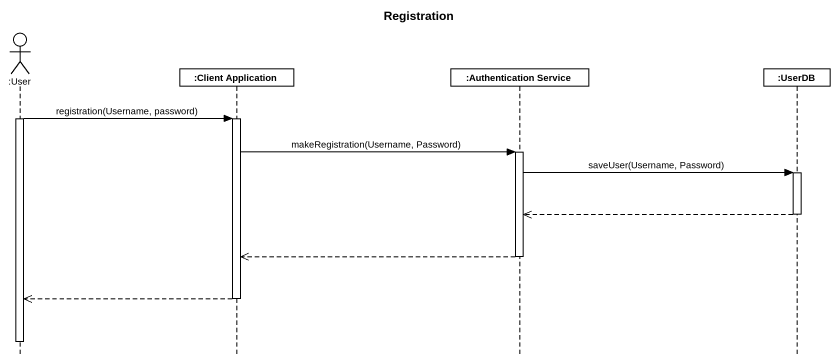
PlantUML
@startuml
title Registration
hide footbox
actor ":User" as User
participant ":Client Application" as Client_Application
participant ":Authentication Service" as Authentication_Service
participant ":UserDB" as UserDB

activate User
User -> Client_Application : registration(Username, password)
activate Client_Application
Client_Application -> Authentication_Service : makeRegistration(Username, Password)
activate Authentication_Service
Authentication_Service -> UserDB : saveUser(Username, Password)
activate UserDB
UserDB -->> Authentication_Service
deactivate UserDB
Authentication_Service -->> Client_Application
deactivate Authentication_Service
Client_Application -->> User
deactivate Client_Application
deactivate User
@enduml
